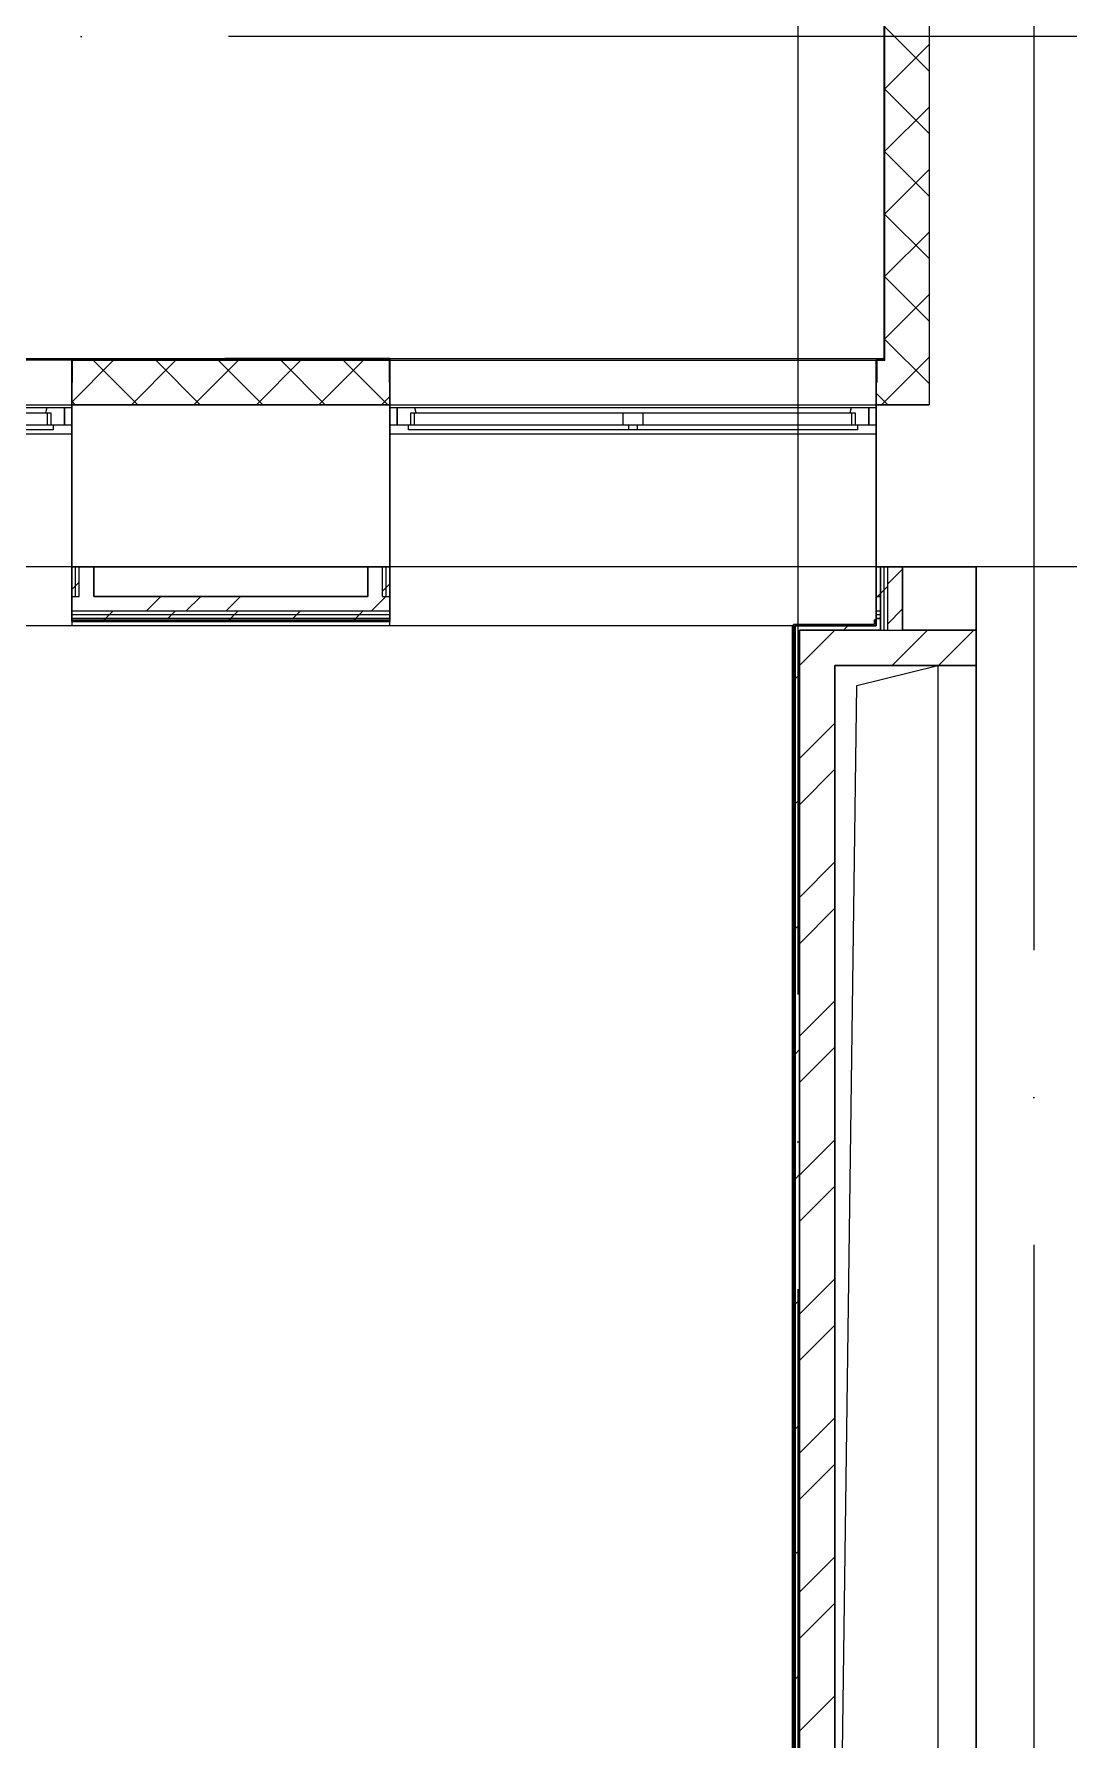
# Model space of a CAD drawing. Header units: millimetres. Extents: x -259793 to 503324, y -44556 to 93494.
# Drawn here: x 284353 to 287865, y -6943 to -1156 of the extents above; entities that cross this region are included whole.
import ezdxf

# ---------------------------------------------------------------- set-up
doc = ezdxf.new("R2010")
doc.units = ezdxf.units.MM
doc.linetypes.add('ADSK_Линия сетки', pattern=[25, 20, -2.5, 0, -2.5])
for name, color, linetype, lineweight in [('_ Окна', 7, 'Continuous', 9), ('Ограждение', 252, 'Continuous', 9), ('Окна', 252, 'Continuous', 9), ('Оси', 252, 'Continuous', 9), ('Перекрытие', 252, 'Continuous', 18), ('Стены внутренние', 7, 'Continuous', 18), ('Стены наружные', 7, 'Continuous', 18), ('Стены штриховка', 7, 'Continuous', 9)]:
    doc.layers.add(name, color=color, linetype=linetype, lineweight=lineweight)

# ---------------------------------------------------------------- blocks, each defined once
blk = doc.blocks.new('3 этаж')
at = {"color": 251, "lineweight": 18, "true_color": 0x636466}
for p, q in [((287145.2, -3365.7), (287420.8, -3298.4)), ((287420.8, -3298.4), (287420.8, -8968.4)), ((287070.8, -8968.4), (287145.2, -3365.7))]:
    blk.add_line(p, q, dxfattribs=at)
at = {"layer": '_ Окна', "color": 251, "lineweight": 18, "true_color": 0x636466}
for p, q in [((284396.3, -2423.4), (284391.8, -2440.4)), ((284455.8, -2423.4), (284396.3, -2423.4)), ((284455.8, -2481.4), (284455.8, -2423.4)), ((285645.2, -2423.4), (285585.8, -2423.4)), ((285585.8, -2423.4), (285585.8, -2481.4)), ((285649.8, -2440.4), (285645.2, -2423.4)), ((287126.3, -2423.4), (287121.8, -2440.4)), ((287185.8, -2423.4), (287126.3, -2423.4)), ((287185.8, -2481.4), (287185.8, -2423.4)), ((284397.8, -2440.4), (284409.8, -2440.4)), ((284409.8, -2440.4), (284409.8, -2481.4)), ((284417.8, -2481.4), (284455.8, -2481.4)), ((285585.8, -2481.4), (285623.8, -2481.4)), ((285631.8, -2481.4), (285631.8, -2440.4)), ((285631.8, -2440.4), (285643.8, -2440.4)), ((287127.8, -2440.4), (287139.8, -2440.4)), ((287139.8, -2440.4), (287139.8, -2481.4)), ((287147.8, -2481.4), (287185.8, -2481.4))]:
    blk.add_line(p, q, dxfattribs=at)
at = {"layer": '_ Окна', "color": 251, "true_color": 0x636466}
for p, q in [((284480.8, -2423.4), (284455.8, -2423.4)), ((284455.8, -2423.4), (284455.8, -2481.4)), ((285585.8, -2423.4), (285560.8, -2423.4)), ((285585.8, -2481.4), (285585.8, -2423.4)), ((287210.8, -2423.4), (287185.8, -2423.4)), ((287185.8, -2423.4), (287185.8, -2481.4)), ((284455.8, -2481.4), (284480.8, -2481.4)), ((285560.8, -2481.4), (285585.8, -2481.4)), ((287185.8, -2481.4), (287210.8, -2481.4))]:
    blk.add_line(p, q, dxfattribs=at)
at = {"layer": 'Ограждение', "color": 251, "true_color": 0x636466}
for p, q in [((284480.8, -2513.4), (282780.8, -2513.4)), ((287210.8, -2513.4), (285560.8, -2513.4)), ((284480.8, -2963.4), (282780.8, -2963.4)), ((287210.8, -2963.4), (285560.8, -2963.4)), ((286930.8, -3163.4), (279350.8, -3163.4)), ((284480.8, -3163.4), (282780.8, -3163.4)), ((284480.8, -3148.4), (284480.8, -3163.4)), ((285560.8, -3163.4), (285560.8, -3148.4)), ((286930.8, -3163.4), (285560.8, -3163.4)), ((286925.8, -3163.4), (286925.8, -8943.4))]:
    blk.add_line(p, q, dxfattribs=at)
at = {"layer": 'Окна', "color": 251, "true_color": 0x636466}
for p, q in [((284396.3, -2423.4), (282865.2, -2423.4)), ((287126.3, -2423.4), (285645.2, -2423.4)), ((283645.8, -2481.4), (284417.8, -2481.4)), ((283665.8, -2440.4), (284397.8, -2440.4)), ((284397.8, -2440.4), (284397.8, -2481.4)), ((284417.8, -2481.4), (284417.8, -2498.4)), ((285623.8, -2481.4), (286370.8, -2481.4)), ((285623.8, -2498.4), (285623.8, -2481.4)), ((285643.8, -2440.4), (286350.8, -2440.4)), ((285643.8, -2481.4), (285643.8, -2440.4)), ((286350.8, -2440.4), (286420.8, -2440.4)), ((286350.8, -2440.4), (286350.8, -2481.4)), ((286370.8, -2481.4), (286400.8, -2481.4)), ((286370.8, -2481.4), (286370.8, -2498.4)), ((286400.8, -2481.4), (287147.8, -2481.4)), ((286400.8, -2498.4), (286400.8, -2481.4)), ((286420.8, -2440.4), (287127.8, -2440.4)), ((286420.8, -2481.4), (286420.8, -2440.4)), ((287127.8, -2440.4), (287127.8, -2481.4)), ((287147.8, -2481.4), (287147.8, -2498.4)), ((284417.8, -2498.4), (283645.8, -2498.4)), ((286370.8, -2498.4), (285623.8, -2498.4)), ((286400.8, -2498.4), (286370.8, -2498.4)), ((287147.8, -2498.4), (286400.8, -2498.4))]:
    blk.add_line(p, q, dxfattribs=at)
at = {"layer": 'Оси', "color": 251, "linetype": 'ADSK_Линия сетки', "ltscale": 200, "true_color": 0x636466}
for p, q in [((286945.8, 34587.2), (286945.8, -30119.6)), ((287745.8, -263.4), (287745.8, -31389.6)), ((314013.1, -1163.4), (237073.5, -1163.4)), ((314013.1, -2963.4), (237073.5, -2963.4))]:
    blk.add_line(p, q, dxfattribs=at)
at = {"layer": 'Перекрытие', "color": 251, "true_color": 0x636466}
blk.add_line((287420.8, -3298.4), (287420.8, -8968.4), dxfattribs=at)
at = {"layer": 'Стены внутренние', "color": 251, "lineweight": 30, "true_color": 0x636466}
for p, q in [((287238.8, -461.4), (287238.8, -2261.4)), ((285000.8, -2261.4), (284480.8, -2261.4)), ((284480.8, -2261.4), (284480.8, -2413.4)), ((285560.8, -2413.4), (285560.8, -2261.4)), ((287238.8, -2261.4), (287210.8, -2261.4)), ((287210.8, -2261.4), (287210.8, -2413.4)), ((284480.8, -2413.4), (284480.8, -2963.4)), ((285560.8, -2963.4), (285560.8, -2413.4)), ((287210.8, -2413.4), (287210.8, -2963.4)), ((287390.8, -2413.4), (287238.8, -2413.4)), ((287238.8, -2413.4), (287390.8, -2413.4)), ((284555.8, -2963.4), (285485.8, -2963.4)), ((287300.8, -2963.4), (287550.8, -2963.4)), ((287550.8, -2963.4), (287550.8, -3178.4)), ((287550.8, -3298.4), (287550.8, -8968.4))]:
    blk.add_line(p, q, dxfattribs=at)
at = {"layer": 'Стены внутренние', "color": 251, "true_color": 0x636466}
for p, q in [((287390.8, -613.4), (287390.8, -2413.4)), ((285560.8, -2261.4), (287210.8, -2261.4)), ((268652.8, -2413.4), (287210.8, -2413.4)), ((285560.8, -2413.4), (284480.8, -2413.4)), ((287238.8, -2413.4), (287210.8, -2413.4))]:
    blk.add_line(p, q, dxfattribs=at)
at = {"layer": 'Стены внутренние', "color": 251, "linetype": 'Continuous', "lineweight": 9, "true_color": 0x636466}
for p, q in [((287390.8, -1280.9), (287240.8, -1130.9)), ((287240.8, -1341.1), (287390.8, -1191.1)), ((287238.8, -1384.5), (287240.8, -1384.5)), ((287390.8, -1493), (287240.8, -1343)), ((287240.8, -1553.3), (287390.8, -1403.3)), ((287240.8, -1513.7), (287238.8, -1510.2)), ((287390.8, -1705.2), (287240.8, -1555.2)), ((287244.7, -1761.4), (287390.8, -1615.4)), ((287238.8, -1790.9), (287240.8, -1790.9)), ((287240.8, -1765.4), (287244.7, -1761.4)), ((287390.8, -1917.3), (287240.8, -1767.3)), ((287240.8, -1977.5), (287390.8, -1827.5)), ((287390.8, -2129.4), (287240.8, -1979.4)), ((287240.8, -2189.7), (287390.8, -2039.7)), ((287238.8, -2095.7), (287240.8, -2095.7)), ((287240.8, -2123.3), (287238.8, -2119.8)), ((287390.8, -2341.6), (287240.8, -2191.6)), ((287240.8, -2401.8), (287390.8, -2251.8)), ((284480.8, -2404.1), (284621.4, -2263.4)), ((284704.9, -2413.4), (284554.9, -2263.4)), ((284683.6, -2413.4), (284833.6, -2263.4)), ((284740.7, -2263.4), (284739.6, -2261.4)), ((284917.1, -2413.4), (284767.1, -2263.4)), ((284892.3, -2261.4), (284891.1, -2263.4)), ((284895.7, -2413.4), (285045.7, -2263.4)), ((285129.2, -2413.4), (284979.2, -2263.4)), ((285107.8, -2413.4), (285257.8, -2263.4)), ((285341.3, -2413.4), (285191.3, -2263.4)), ((285319.9, -2413.4), (285469.9, -2263.4)), ((285553.5, -2413.4), (285403.5, -2263.4)), ((287212.8, -2306.2), (287210.8, -2309.7)), ((284492.8, -2413.4), (284480.8, -2401.4)), ((285532.1, -2413.4), (285560.8, -2384.7)), ((287240.8, -2403.7), (287210.8, -2373.7)), ((287229.1, -2413.4), (287240.8, -2401.8)), ((287250.5, -2413.4), (287240.8, -2403.7))]:
    blk.add_line(p, q, dxfattribs=at)
at = {"layer": 'Стены наружные', "color": 251, "true_color": 0x636466}
for p, q in [((281700.8, -2256.4), (285000.8, -2256.4)), ((284480.8, -2261.4), (284480.8, -2256.4)), ((284995.2, -2261.4), (284995.2, -2256.4)), ((285560.8, -2256.4), (287238.8, -2256.4)), ((284480.8, -2261.4), (282780.8, -2261.4))]:
    blk.add_line(p, q, dxfattribs=at)
at = {"layer": 'Стены наружные', "color": 251, "lineweight": 30, "true_color": 0x636466}
for p, q in [((285560.8, -2256.4), (285000.8, -2256.4)), ((285000.8, -2256.4), (285000.8, -2261.4)), ((285560.8, -2261.4), (285560.8, -2256.4)), ((285000.8, -2261.4), (285560.8, -2261.4)), ((284480.8, -2963.4), (284480.8, -3148.4)), ((284555.8, -2963.4), (284480.8, -2963.4)), ((284555.8, -3063.4), (284555.8, -2963.4)), ((285485.8, -2963.4), (285485.8, -3063.4)), ((285560.8, -2963.4), (285485.8, -2963.4)), ((285560.8, -3148.4), (285560.8, -2963.4)), ((287300.8, -2963.4), (287210.8, -2963.4)), ((287210.8, -3163.4), (287210.8, -2963.4)), ((287225.8, -2963.4), (287225.8, -3138.4)), ((287300.8, -3178.4), (287300.8, -2963.4)), ((285485.8, -3063.4), (284555.8, -3063.4)), ((287225.8, -3063.4), (287210.8, -3063.4)), ((284480.8, -3148.4), (285560.8, -3148.4)), ((287205.8, -3158.4), (286930.8, -3158.4)), ((286930.8, -3158.4), (286930.8, -8948.4)), ((287210.8, -3163.4), (286935.8, -3163.4)), ((286935.8, -3163.4), (286935.8, -8953.4)), ((286950.8, -3178.4), (286950.8, -8968.4)), ((287225.8, -3178.4), (286950.8, -3178.4)), ((287205.8, -3143.4), (287205.8, -3158.4)), ((287210.8, -3143.4), (287205.8, -3143.4)), ((287210.8, -3138.4), (287225.8, -3138.4)), ((287225.8, -3138.4), (287225.8, -3178.4)), ((287550.8, -3178.4), (287300.8, -3178.4)), ((287550.8, -3298.4), (287550.8, -3178.4)), ((287070.8, -8968.4), (287070.8, -3298.4)), ((287070.8, -3298.4), (287550.8, -3298.4))]:
    blk.add_line(p, q, dxfattribs=at)
at = {"layer": 'Стены наружные', "color": 251, "linetype": 'Continuous', "lineweight": 9, "true_color": 0x636466}
for p, q in [((287250.8, -3021.1), (287300.8, -2971.1)), ((284480.8, -3040.5), (284493.3, -3028)), ((284493.3, -3028), (284505.8, -3015.5)), ((284733.6, -3113.4), (284783.6, -3063.4)), ((284868.5, -3113.4), (284918.5, -3063.4)), ((285003.4, -3113.4), (285053.4, -3063.4)), ((285496.9, -3113.4), (285546.9, -3063.4)), ((285535.8, -3046.1), (285548.3, -3033.6)), ((285548.3, -3033.6), (285560.8, -3021.1)), ((287210.8, -3068.2), (287225.8, -3053.2)), ((287225.8, -3053.2), (287238.3, -3040.7)), ((287238.3, -3040.7), (287250.8, -3028.2)), ((284607.4, -3125.9), (284619.9, -3113.4)), ((284819.6, -3125.9), (284832.1, -3113.4)), ((285031.7, -3125.9), (285044.2, -3113.4)), ((285243.8, -3125.9), (285256.3, -3113.4)), ((285456, -3125.9), (285468.5, -3113.4)), ((287250.8, -3156.1), (287300.8, -3106.1)), ((284514.2, -3148.4), (284519.2, -3143.4)), ((284584.9, -3148.4), (284589.9, -3143.4)), ((284589.9, -3143.4), (284594.9, -3138.4)), ((284594.9, -3138.4), (284607.4, -3125.9)), ((284655.7, -3148.4), (284660.7, -3143.4)), ((284726.4, -3148.4), (284731.4, -3143.4)), ((284797.1, -3148.4), (284802.1, -3143.4)), ((284807.1, -3138.4), (284819.6, -3125.9)), ((284867.8, -3148.4), (284872.8, -3143.4)), ((284938.5, -3148.4), (284943.5, -3143.4)), ((285009.2, -3148.4), (285014.2, -3143.4)), ((285014.2, -3143.4), (285019.2, -3138.4)), ((285019.2, -3138.4), (285031.7, -3125.9)), ((285079.9, -3148.4), (285084.9, -3143.4)), ((285150.6, -3148.4), (285155.6, -3143.4)), ((285221.3, -3148.4), (285226.3, -3143.4)), ((285231.3, -3138.4), (285243.8, -3125.9)), ((285292.1, -3148.4), (285297.1, -3143.4)), ((285362.8, -3148.4), (285367.8, -3143.4)), ((285433.5, -3148.4), (285438.5, -3143.4)), ((285438.5, -3143.4), (285443.5, -3138.4)), ((285443.5, -3138.4), (285456, -3125.9)), ((285504.2, -3148.4), (285509.2, -3143.4)), ((286951, -3298.4), (287071, -3178.4)), ((286974.1, -3163.4), (286979.1, -3158.4)), ((287044.8, -3163.4), (287049.8, -3158.4)), ((287100.5, -3178.4), (287115.5, -3163.4)), ((287115.5, -3163.4), (287120.5, -3158.4)), ((287186.2, -3163.4), (287191.2, -3158.4)), ((287205.8, -3143.9), (287206.2, -3143.4)), ((287265.3, -3298.4), (287385.3, -3178.4)), ((287422.5, -3298.4), (287542.5, -3178.4)), ((286930.8, -3206.8), (286935.8, -3201.8)), ((286930.8, -3277.5), (286935.8, -3272.5)), ((286950.8, -3298.7), (286951, -3298.4)), ((286930.8, -3348.2), (286935.8, -3343.2)), ((286935.8, -3343.2), (286950.8, -3328.2)), ((286930.8, -3418.9), (286935.8, -3413.9)), ((286930.8, -3489.6), (286935.8, -3484.6)), ((286950.8, -3613), (287070.8, -3493)), ((286930.8, -3560.3), (286935.8, -3555.3)), ((286930.8, -3631), (286935.8, -3626)), ((286930.8, -3701.8), (286935.8, -3696.8)), ((286950.8, -3770.1), (287070.8, -3650.1)), ((286935.8, -3767.5), (286950.8, -3752.5)), ((286930.8, -3772.5), (286935.8, -3767.5)), ((286930.8, -3843.2), (286935.8, -3838.2)), ((286930.8, -3913.9), (286935.8, -3908.9)), ((286930.8, -3984.6), (286935.8, -3979.6)), ((286950.8, -4084.4), (287070.8, -3964.4)), ((286930.8, -4055.3), (286935.8, -4050.3)), ((286930.8, -4126), (286935.8, -4121)), ((286950.8, -4241.6), (287070.8, -4121.6)), ((286930.8, -4196.7), (286935.8, -4191.7)), ((286935.8, -4191.7), (286950.8, -4176.7)), ((286930.8, -4267.4), (286935.8, -4262.4)), ((286930.8, -4338.1), (286935.8, -4333.1)), ((286930.8, -4408.9), (286935.8, -4403.9)), ((286950.8, -4555.9), (287070.8, -4435.9)), ((286930.8, -4479.6), (286935.8, -4474.6)), ((286930.8, -4550.3), (286935.8, -4545.3)), ((286930.8, -4621), (286935.8, -4616)), ((286935.8, -4616), (286950.8, -4601)), ((286950.8, -4713.1), (287070.8, -4593.1)), ((286930.8, -4691.7), (286935.8, -4686.7)), ((286930.8, -4762.4), (286935.8, -4757.4)), ((286930.8, -4833.1), (286935.8, -4828.1)), ((286930.8, -4903.8), (286935.8, -4898.8)), ((286950.8, -5027.4), (287070.8, -4907.4)), ((286930.8, -4974.5), (286935.8, -4969.5)), ((286935.8, -5040.3), (286950.8, -5025.3)), ((286930.8, -5045.3), (286935.8, -5040.3)), ((286950.8, -5184.5), (287070.8, -5064.5)), ((286930.8, -5116), (286935.8, -5111)), ((286930.8, -5186.7), (286935.8, -5181.7)), ((286930.8, -5257.4), (286935.8, -5252.4)), ((286930.8, -5328.1), (286935.8, -5323.1)), ((286950.8, -5498.8), (287070.8, -5378.8)), ((286930.8, -5398.8), (286935.8, -5393.8)), ((286930.8, -5469.5), (286935.8, -5464.5)), ((286935.8, -5464.5), (286950.8, -5449.5)), ((286930.8, -5540.2), (286935.8, -5535.2)), ((286950.8, -5656), (287070.8, -5536)), ((286930.8, -5610.9), (286935.8, -5605.9)), ((286930.8, -5681.6), (286935.8, -5676.6)), ((286930.8, -5752.4), (286935.8, -5747.4)), ((286930.8, -5823.1), (286935.8, -5818.1)), ((286930.8, -5893.8), (286935.8, -5888.8)), ((286935.8, -5888.8), (286950.8, -5873.8)), ((286950.8, -5970.3), (287070.8, -5850.3)), ((286930.8, -5964.5), (286935.8, -5959.5)), ((286950.8, -6127.5), (287070.8, -6007.5)), ((286930.8, -6035.2), (286935.8, -6030.2)), ((286930.8, -6105.9), (286935.8, -6100.9)), ((286930.8, -6176.6), (286935.8, -6171.6)), ((286930.8, -6247.3), (286935.8, -6242.3)), ((286935.8, -6313), (286950.8, -6298)), ((286930.8, -6318), (286935.8, -6313)), ((286994.1, -6398.4), (287070.8, -6321.8)), ((286930.8, -6388.8), (286935.8, -6383.8)), ((286950.8, -6441.8), (286994.1, -6398.4)), ((286930.8, -6459.5), (286935.8, -6454.5)), ((286950.8, -6598.9), (287070.8, -6478.9)), ((286930.8, -6530.2), (286935.8, -6525.2)), ((286930.8, -6600.9), (286935.8, -6595.9)), ((286930.8, -6671.6), (286935.8, -6666.6)), ((286930.8, -6742.3), (286935.8, -6737.3)), ((286935.8, -6737.3), (286950.8, -6722.3)), ((286930.8, -6813), (286935.8, -6808)), ((286950.8, -6913.2), (287070.8, -6793.2)), ((286930.8, -6883.7), (286935.8, -6878.7))]:
    blk.add_line(p, q, dxfattribs=at)
at = {"layer": 'Стены штриховка', "color": 251, "true_color": 0x636466}
for p, q in [((287240.8, -2263.4), (287240.8, -461.4)), ((285558.8, -2263.4), (284482.8, -2263.4)), ((284482.8, -2263.4), (284482.8, -2337.4)), ((285558.8, -2337.4), (285558.8, -2263.4)), ((287212.8, -2263.4), (287212.8, -2337.4)), ((287240.8, -2263.4), (287212.8, -2263.4)), ((287238.8, -2263.4), (287238.8, -2261.4)), ((284480.8, -2337.4), (284482.8, -2337.4)), ((285558.8, -2337.4), (285560.8, -2337.4)), ((287210.8, -2337.4), (287212.8, -2337.4)), ((287210.8, -2413.4), (287238.8, -2413.4)), ((284493.3, -3063.4), (284493.3, -2963.4)), ((284505.8, -3063.4), (284505.8, -2963.4)), ((285535.8, -3063.4), (285535.8, -2963.4)), ((285548.3, -3063.4), (285548.3, -2963.4)), ((287238.3, -3178.4), (287238.3, -2963.4)), ((287250.8, -3178.4), (287250.8, -2963.4)), ((284480.8, -3063.4), (284505.8, -3063.4)), ((285535.8, -3063.4), (285560.8, -3063.4)), ((285560.8, -3113.4), (284480.8, -3113.4)), ((287225.8, -3113.4), (287210.8, -3113.4)), ((285560.8, -3125.9), (284480.8, -3125.9)), ((285560.8, -3138.4), (284480.8, -3138.4)), ((284480.8, -3143.4), (285560.8, -3143.4)), ((287225.8, -3125.9), (287210.8, -3125.9)), ((287225.8, -3178.4), (287300.8, -3178.4))]:
    blk.add_line(p, q, dxfattribs=at)

msp = doc.modelspace()

# ---------------------------------------------------------------- block references
msp.add_blockref('3 этаж', (0, 0))

doc.saveas('drawing.dxf')
